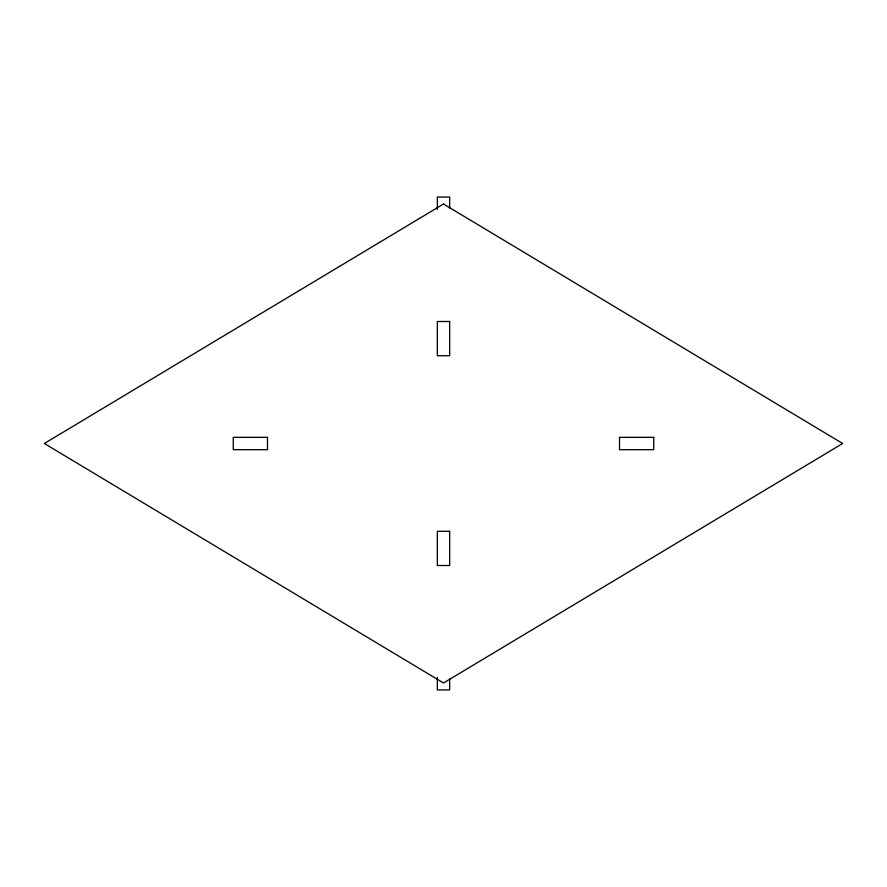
<?xml version="1.0" encoding="UTF-8"?>
<svg xmlns="http://www.w3.org/2000/svg" width="887" height="887" viewBox="0 0 887 887"><rect width="100%" height="100%" fill="white"/><g stroke="black" fill="none" stroke-linecap="round" stroke-linejoin="round"><path stroke-width="1.33" d="M449.665 208.112L449.665 197.069L437.335 197.069L437.335 209.498M449.665 678.888L449.665 689.931L437.335 689.931L437.335 677.502M443.5 204.01L44.35 443.5L443.5 682.99L842.65 443.5L443.5 204.01M449.665 321.493L437.335 321.493L437.335 355.72L449.665 355.72L449.665 321.493M267.497 437.335L233.27 437.335L233.27 449.665L267.497 449.665L267.497 437.335M653.73 437.335L619.503 437.335L619.503 449.665L653.73 449.665L653.73 437.335M449.665 531.28L437.335 531.28L437.335 565.507L449.665 565.507L449.665 531.28"/></g></svg>
